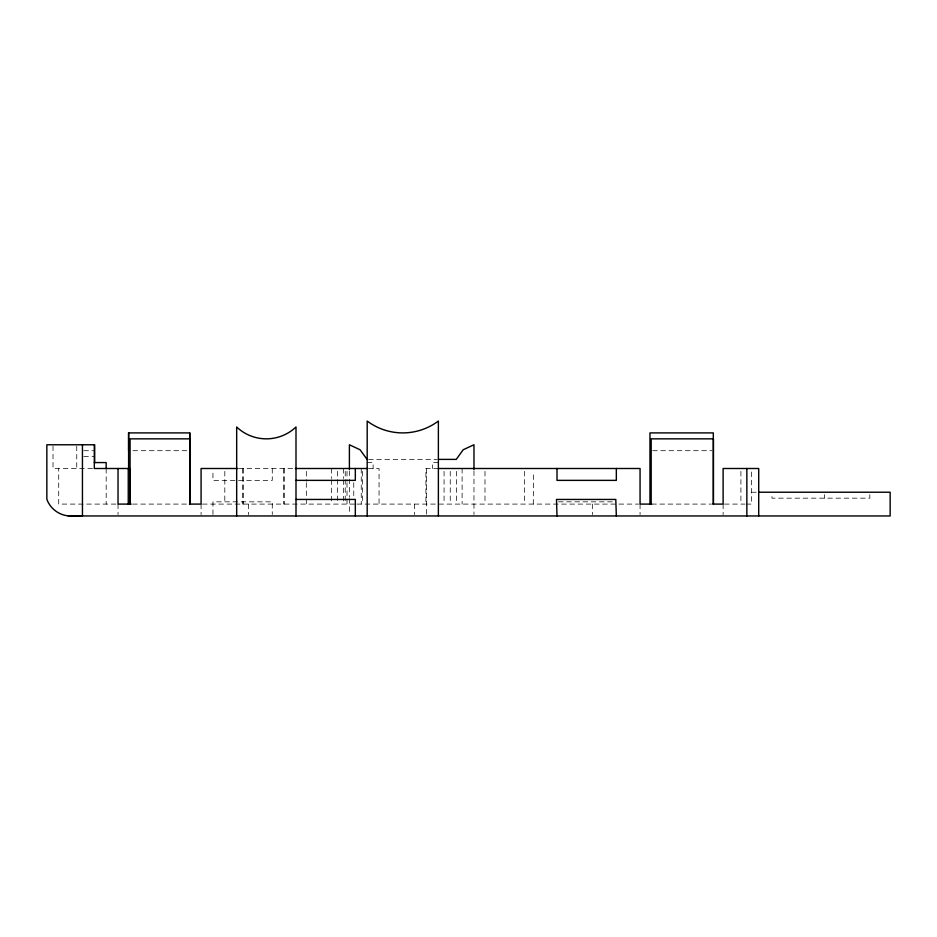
<?xml version="1.0" encoding="UTF-8"?>
<svg xmlns="http://www.w3.org/2000/svg" width="937" height="937" viewBox="0 0 937 937"><rect width="100%" height="100%" fill="white"/><g stroke="black" fill="none" stroke-linecap="round" stroke-linejoin="round"><path stroke-width="0.7" stroke-dasharray="4.68 3.51" d="M212.957 514.542L212.957 501.834L272.28 501.834L272.269 514.542M533.282 504.094L533.493 471.346M83.803 450.709L94.684 450.709M132.972 450.709L189.942 450.709M652.632 450.709L712.015 450.709M83.803 456.635L94.684 456.635M368.546 459.388L437.274 459.388M367.187 462.573L373.113 462.573L373.113 468.5M438.375 462.573L432.437 462.573L432.437 468.5M92.517 468.5L53.022 468.5L53.022 444.77M238.783 468.5L295.998 468.5M368.37 468.5L379.052 468.5L379.052 504.094M438.375 468.5L425.913 468.5L425.913 504.094M751.591 492.23L757.283 492.23M558.464 501.834L613.442 501.834M115.942 504.094L58.715 504.094L58.715 468.5M132.609 504.094L187.974 504.094M202.486 504.094L356.365 504.094M356.938 504.094L638.612 504.094M651.719 504.094L711.464 504.094M724.488 504.094L744.915 504.094M746.25 504.094L751.591 504.094L751.591 471.288M331.569 468.5L331.581 478.467M331.581 479.885L331.593 504.094M869.829 494.607L869.829 498.156L771.983 498.156L771.983 494.607M824.431 494.607L824.431 498.156M740.909 471.346L740.909 504.094M723.118 504.094L723.118 514.636M640.065 504.094L640.065 514.636M592.606 504.094L592.606 514.636M524.345 471.346L524.345 504.094M484.991 471.346L484.991 504.094M473.97 470.924L473.97 514.518M462.105 468.5L462.105 504.094M456.565 471.346L456.565 504.094M450.24 471.346L450.24 504.094M444.068 471.346L444.068 504.094M426.511 468.5L426.511 514.636M414.646 504.094L414.646 514.636M362.432 471.346L362.432 504.094M361.249 468.5L361.249 504.094M353.764 482.742L353.764 498.402M349.396 470.924L349.396 497.266M349.396 498.519L349.396 514.518M347.006 471.346L347.006 481.313M347.006 482.742L347.006 504.094M345.226 471.346L345.226 504.094M343.457 468.5L343.457 478.467M343.457 479.885L343.457 504.094M337.531 471.346L337.531 504.094M306.317 471.346L306.317 481.313M306.317 482.742L306.317 504.094M284.134 468.5L284.134 504.094M283.829 468.5L283.829 504.094M272.269 468.5L272.269 480.365L212.945 480.365L212.945 471.135M248.539 504.094L248.539 514.636M243.351 468.5L243.351 504.094M242.613 468.5L242.613 504.094M224.81 471.346L224.81 504.094M201.08 504.094L201.08 514.636M118.039 504.094L118.039 514.636M106.174 468.5L106.174 504.094M76.752 446.164L76.752 468.5"/><path stroke-width="1.41" d="M128.603 450.709L128.603 432.906L189.754 432.906L189.742 504.094M189.742 450.709L189.754 432.906M438.727 459.388L456.272 459.388L463.194 449.748L473.97 444.77L473.97 469.472M94.309 462.573L106.174 462.573L106.174 468.5M237.752 468.5L201.08 468.5L201.08 504.094L189.426 504.094M295.331 468.5L367.187 468.5M438.375 468.5L640.065 468.5L640.065 504.094L651.719 504.094M295.998 480.365L355.322 480.365L355.322 468.5M758.712 492.23L890.15 492.23L890.15 515.959L70.58 515.959C60.167 516.064 50.223 509.037 46.85 499.187L46.85 444.77L94.684 444.77L94.684 462.913M295.998 499.444L355.322 499.444L355.322 515.959M131.168 504.094L118.039 504.094L118.039 468.5M712.916 504.094L723.118 504.094L723.118 468.5L758.712 468.5L758.712 515.959M68.003 515.83L82.444 515.959L82.444 444.77M367.081 459.388L360.042 449.748L349.396 444.77L349.396 469.472M616.335 515.959L615.796 499.444L556.484 499.444L557.011 515.959M746.848 468.5L746.848 515.959M713.467 504.094L713.467 438.844L651.18 438.844L651.18 504.094M713.303 504.094L713.303 432.906L649.962 432.906L649.962 504.094M616.335 468.5L616.335 480.365L557.011 480.365L557.011 468.5M438.375 515.959L438.375 421.041A59.324 59.324 0 0 1 367.187 421.041L367.187 515.959M295.998 515.959L295.998 426.979A43.008 43.008 0 0 1 236.674 426.979L236.674 515.959M189.942 504.094L189.942 438.844L130.067 438.844L130.067 504.094M129.903 504.094L129.903 468.5L94.309 468.5L94.309 444.77M128.615 432.906L128.603 469.46M128.252 468.5L128.252 504.094"/></g></svg>
